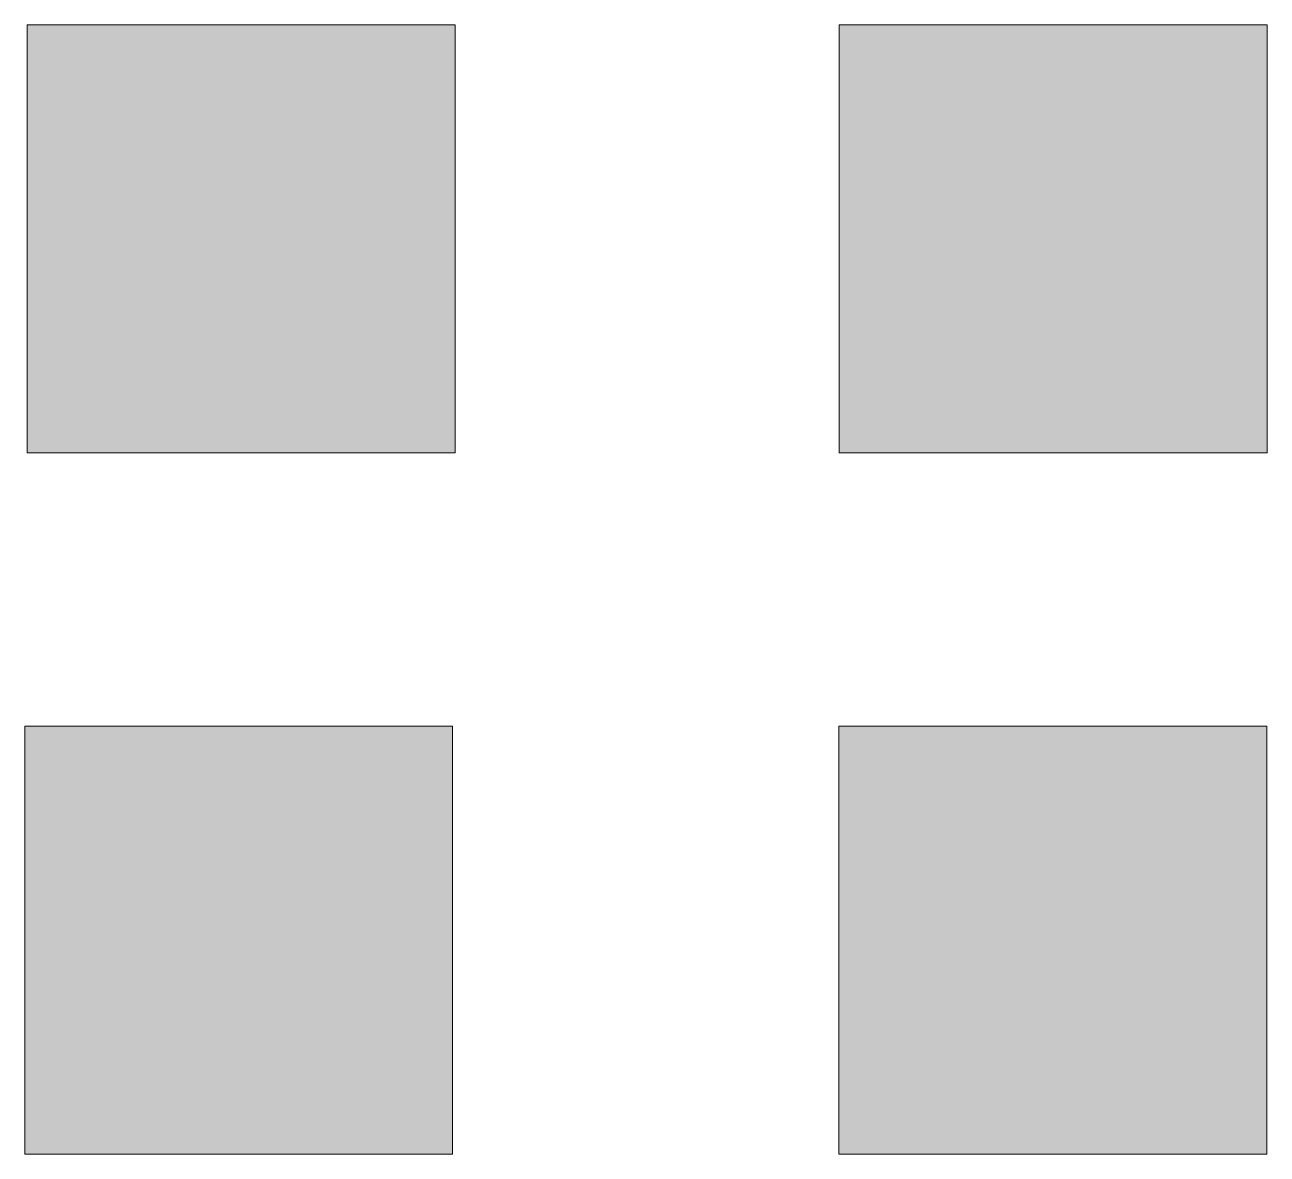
# Model space of a CAD drawing. Header units: inches. Extents: x 1.03 to 7.31, y -7.43 to -0.85.
# Drawn here: x 5.077 to 5.803, y -6.37 to -5.71 of the extents above; entities that cross this region are included whole.
import ezdxf

# ---------------------------------------------------------------- set-up
doc = ezdxf.new("R2010")
doc.units = ezdxf.units.IN
doc.header["$MEASUREMENT"] = 0
doc.layers.add('Layer 1', color=7, linetype='Continuous')

# ---------------------------------------------------------------- blocks, each defined once
blk = doc.blocks.new('block 3')
at = {"layer": 'Layer 1', "true_color": 0xffffff}
h = blk.add_hatch(color=7, dxfattribs=at)
h.dxf.hatch_style = 2
h.paths.add_polyline_path([(5.32741, -6.37014), (5.07742, -6.37014), (5.07742, -6.12014), (5.32741, -6.12014)])
h = blk.add_hatch(color=7, dxfattribs=at)
h.dxf.hatch_style = 2
h.paths.add_polyline_path([(5.8031, -6.37014), (5.5531, -6.37014), (5.5531, -6.12014), (5.8031, -6.12014)])
at = {"layer": 'Layer 1', "lineweight": 0}
for points in [[(5.32741, -6.37014), (5.07742, -6.37014), (5.07742, -6.12014), (5.32741, -6.12014), (5.32741, -6.37014)], [(5.8031, -6.37014), (5.5531, -6.37014), (5.5531, -6.12014), (5.8031, -6.12014), (5.8031, -6.37014)]]:
    blk.add_lwpolyline(points, dxfattribs=at)
blk = doc.blocks.new('block 4')
at = {"layer": 'Layer 1', "true_color": 0xffffff}
h = blk.add_hatch(color=7, dxfattribs=at)
h.dxf.hatch_style = 2
h.paths.add_polyline_path([(5.32886, -5.96045), (5.07886, -5.96045), (5.07886, -5.71045), (5.32886, -5.71045)])
h = blk.add_hatch(color=7, dxfattribs=at)
h.dxf.hatch_style = 2
h.paths.add_polyline_path([(5.32886, -5.96045), (5.07886, -5.96045), (5.07886, -5.71045), (5.32886, -5.71045)])
h = blk.add_hatch(color=7, dxfattribs=at)
h.dxf.hatch_style = 2
h.paths.add_polyline_path([(5.80336, -5.96045), (5.55336, -5.96045), (5.55336, -5.71045), (5.80336, -5.71045)])
h = blk.add_hatch(color=7, dxfattribs=at)
h.dxf.hatch_style = 2
h.paths.add_polyline_path([(5.80336, -5.96045), (5.55336, -5.96045), (5.55336, -5.71045), (5.80336, -5.71045)])
at = {"layer": 'Layer 1', "lineweight": 0}
for points in [[(5.32886, -5.96045), (5.07886, -5.96045), (5.07886, -5.71045), (5.32886, -5.71045), (5.32886, -5.96045)], [(5.32886, -5.96045), (5.07886, -5.96045), (5.07886, -5.71045), (5.32886, -5.71045), (5.32886, -5.96045)], [(5.80336, -5.96045), (5.55336, -5.96045), (5.55336, -5.71045), (5.80336, -5.71045), (5.80336, -5.96045)], [(5.80336, -5.96045), (5.55336, -5.96045), (5.55336, -5.71045), (5.80336, -5.71045), (5.80336, -5.96045)]]:
    blk.add_lwpolyline(points, dxfattribs=at)
blk = doc.blocks.new('block 2')
at = {"layer": 'Layer 1'}
for name in ['block 4', 'block 3']:
    blk.add_blockref(name, (0, 0), dxfattribs=at)

msp = doc.modelspace()

# ---------------------------------------------------------------- block references
at = {"layer": 'Layer 1'}
msp.add_blockref('block 2', (0, 0), dxfattribs=at)

doc.saveas('drawing.dxf')
